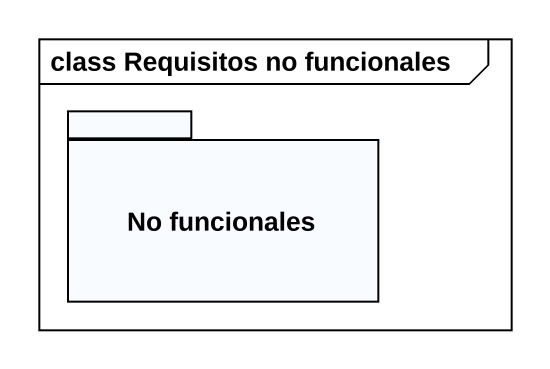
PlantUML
@startuml
mainframe class Requisitos no funcionales
package "No funcionales" as No_funcionales {
}
@enduml
